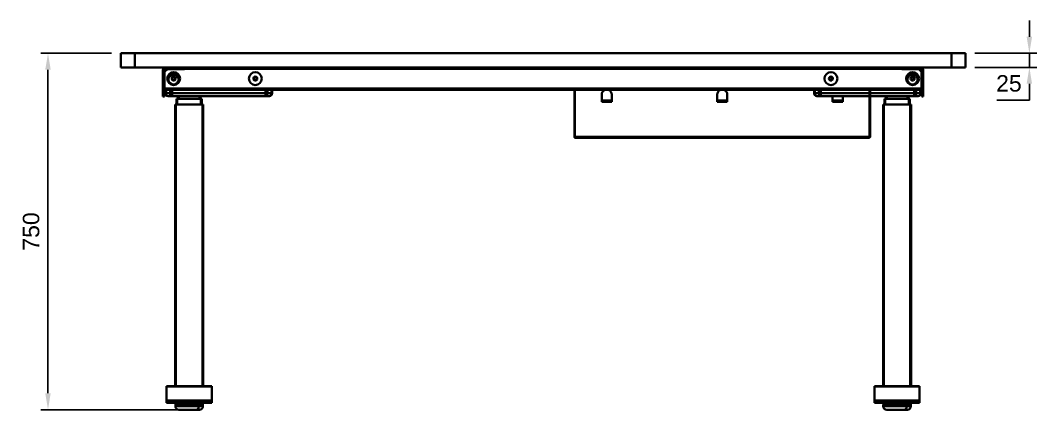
# Model space of a CAD drawing. Header units: millimetres. Extents: x -178 to 3694, y -325 to 1836.
# Drawn here: x -178 to 1626, y 1144 to 1836 of the extents above; entities that cross this region are included whole.
import ezdxf

# ---------------------------------------------------------------- set-up
doc = ezdxf.new("R2010")
doc.units = ezdxf.units.MM
doc.styles.get("Standard").update_dxf_attribs({"font": 'arial.ttf'})
doc.dimstyles.new('CGJ', dxfattribs={"dimscale": 13, "dimtxt": 2.25, "dimasz": 2.25, "dimexe": 1, "dimexo": 1.25, "dimgap": 1.15, "dimtad": 1, "dimtoh": 1, "dimdec": 1, "dimdsep": 46, "dimtxsty": 'Standard', "dimcen": 0, "dimclrd": 2, "dimclre": 2, "dimclrt": 2, "dimadec": 0, "dimazin": 0, "dimtfac": 1, "dimtdec": 1, "dimtmove": 0, "dimatfit": 0, "dimfxl": 1, "dimtolj": 1, "dimtzin": 0, "dimlwe": -1, "dimarcsym": 2})

# ---------------------------------------------------------------- blocks, each defined once
blk = doc.blocks.new('*D53')
at = {"color": 2, "lineweight": -2, "transparency": 16777216}
for p, q in [((1613.4, 1806.7), (1613.4, 1835.9)), ((1613.4, 1777.4), (1613.4, 1752.4)), ((1613.4, 1723.2), (1613.4, 1693.9)), ((1613.4, 1693.9), (1555.8, 1693.9))]:
    blk.add_line(p, q, dxfattribs=at)
at = {"color": 2, "transparency": 16777216}
for p, q in [((1516.3, 1777.4), (1626.4, 1777.4)), ((1516.3, 1752.4), (1626.4, 1752.4))]:
    blk.add_line(p, q, dxfattribs=at)
for points in [[(1608.5, 1806.7), (1618.2, 1806.7), (1613.4, 1777.4)], [(1608.5, 1723.2), (1618.2, 1723.2), (1613.4, 1752.4)]]:
    blk.add_solid(points, dxfattribs=at)
at = {"layer": 'Defpoints', "color": 0, "transparency": 16777216}
for p in [(1500, 1777.4), (1500, 1752.4), (1613.4, 1752.4)]:
    blk.add_point(p, dxfattribs=at)
at = {"color": 2, "transparency": 16777216, "insert": (1577.1, 1723.8), "char_height": 29.25, "attachment_point": 5}
blk.add_mtext('\\A1;25', dxfattribs=at)
blk = doc.blocks.new('*D54')
at = {"color": 2, "transparency": 16777216}
for p, q in [((-16.2, 1777.4), (-142.1, 1777.4)), ((103.5, 1144.4), (-142.1, 1144.4))]:
    blk.add_line(p, q, dxfattribs=at)
at = {"color": 2, "lineweight": -2, "transparency": 16777216}
blk.add_line((-129.1, 1173.7), (-129.1, 1748.2), dxfattribs=at)
at = {"color": 2, "transparency": 16777216}
for points in [[(-134, 1748.2), (-124.3, 1748.2), (-129.1, 1777.4)], [(-134, 1173.7), (-124.3, 1173.7), (-129.1, 1144.4)]]:
    blk.add_solid(points, dxfattribs=at)
at = {"layer": 'Defpoints', "color": 0, "transparency": 16777216}
for p in [(-129.1, 1777.4), (0, 1777.4), (119.7, 1144.4)]:
    blk.add_point(p, dxfattribs=at)
at = {"color": 2, "transparency": 16777216, "insert": (-159, 1460.9), "char_height": 29.25, "attachment_point": 5, "rotation": 90}
blk.add_mtext('\\A1;750', dxfattribs=at)

msp = doc.modelspace()

# ---------------------------------------------------------------- linework, layer by layer
at = {"color": 7, "linetype": 'Continuous', "lineweight": 35}
for p, q in [((0.02, 1777.45), (0.02, 1752.45)), ((0.02, 1777.45), (25.02, 1777.45)), ((25.02, 1777.45), (25.02, 1752.45)), ((25.02, 1777.45), (1475.02, 1777.45)), ((1475.02, 1777.45), (1475.02, 1752.45)), ((1475.02, 1777.45), (1500.02, 1777.45)), ((1500.02, 1777.45), (1500.02, 1752.45)), ((0.02, 1752.45), (25.02, 1752.45)), ((25.02, 1752.45), (1475.02, 1752.45)), ((80.02, 1752.45), (80.02, 1749.95)), ((103.02, 1749.95), (103.02, 1752.45)), ((113.02, 1752.45), (113.02, 1749.95)), ((1387.02, 1749.95), (1387.02, 1752.45)), ((1397.02, 1752.45), (1397.02, 1749.95)), ((1420.02, 1749.95), (1420.02, 1752.45)), ((1475.02, 1752.45), (1500.02, 1752.45)), ((77.52, 1747.45), (75.02, 1747.45)), ((75.02, 1731.36), (75.02, 1747.45)), ((77.52, 1731.36), (77.52, 1747.45)), ((80.52, 1746.95), (77.52, 1746.95)), ((78.02, 1742.95), (77.52, 1742.95)), ((83.02, 1749.45), (78.02, 1744.45)), ((78.02, 1714.95), (78.02, 1744.45)), ((79.02, 1746.95), (79.02, 1749.45)), ((79.02, 1749.45), (80.48, 1749.45)), ((80.02, 1749.95), (103.02, 1749.95)), ((80.48, 1749.45), (83.02, 1749.45)), ((80.48, 1749.45), (80.48, 1746.95)), ((83.02, 1749.45), (113.02, 1749.45)), ((98.71, 1742.95), (89.32, 1742.95)), ((91.09, 1734.36), (91.09, 1730.53)), ((113.02, 1749.95), (103.02, 1749.95)), ((113.02, 1749.45), (113.02, 1749.95)), ((113.02, 1749.95), (1387.02, 1749.95)), ((1397.02, 1749.95), (1387.02, 1749.95)), ((1387.02, 1749.95), (1387.02, 1749.45)), ((1387.02, 1749.45), (1417.02, 1749.45)), ((1420.02, 1749.95), (1397.02, 1749.95)), ((1401.32, 1742.95), (1410.71, 1742.95)), ((1408.94, 1730.53), (1408.94, 1734.36)), ((1422.02, 1744.45), (1417.02, 1749.45)), ((1417.02, 1749.45), (1419.55, 1749.45)), ((1419.52, 1746.95), (1422.52, 1746.95)), ((1419.55, 1749.45), (1421.02, 1749.45)), ((1419.55, 1746.95), (1419.55, 1749.45)), ((1421.02, 1749.45), (1421.02, 1746.95)), ((1422.02, 1714.95), (1422.02, 1744.45)), ((1422.02, 1742.95), (1422.52, 1742.95)), ((1425.02, 1747.45), (1422.52, 1747.45)), ((1422.52, 1731.36), (1422.52, 1747.45)), ((1425.02, 1731.36), (1425.02, 1747.45)), ((75.02, 1731.36), (77.52, 1731.36)), ((75.02, 1721.42), (75.02, 1731.36)), ((77.52, 1721.42), (75.02, 1721.42)), ((75.02, 1700.51), (75.02, 1721.42)), ((77.52, 1731.36), (77.52, 1721.42)), ((77.52, 1721.42), (77.52, 1700.51)), ((78.02, 1718.95), (77.52, 1718.95)), ((78.02, 1714.95), (77.52, 1714.95)), ((78.02, 1714.95), (1422.02, 1714.95)), ((78.02, 1712.45), (78.02, 1714.95)), ((1422.02, 1718.95), (1422.52, 1718.95)), ((1422.02, 1714.95), (1422.52, 1714.95)), ((1422.02, 1712.45), (1422.02, 1714.95)), ((1422.52, 1731.36), (1425.02, 1731.36)), ((1422.52, 1721.42), (1422.52, 1731.36)), ((1425.02, 1721.42), (1422.52, 1721.42)), ((1422.52, 1700.51), (1422.52, 1721.42)), ((1425.02, 1731.36), (1425.02, 1721.42)), ((1425.02, 1721.42), (1425.02, 1700.51)), ((75.02, 1700.51), (77.52, 1700.51)), ((75.02, 1700.45), (75.02, 1700.51)), ((77.52, 1700.45), (75.02, 1700.45)), ((77.52, 1700.51), (77.52, 1700.45)), ((78.02, 1712.45), (1422.02, 1712.45)), ((79.02, 1706.45), (79.02, 1712.45)), ((80.48, 1706.45), (79.02, 1706.45)), ((80.48, 1712.45), (80.48, 1706.45)), ((80.48, 1706.45), (87.55, 1706.45)), ((91.09, 1701.45), (84.02, 1701.45)), ((87.55, 1706.45), (87.55, 1712.45)), ((91.09, 1706.45), (87.55, 1706.45)), ((91.09, 1712.45), (91.09, 1706.45)), ((91.09, 1706.45), (256.94, 1706.45)), ((91.09, 1701.45), (91.09, 1706.45)), ((256.94, 1701.45), (91.09, 1701.45)), ((99.02, 1686.45), (99.02, 1696.45)), ((99.02, 1696.45), (100.52, 1696.45)), ((100.52, 1696.45), (100.52, 1686.45)), ((100.52, 1696.45), (142.52, 1696.45)), ((101.52, 1696.45), (101.52, 1701.45)), ((103.02, 1701.45), (103.02, 1696.45)), ((140.02, 1696.45), (140.02, 1701.45)), ((141.52, 1701.45), (141.52, 1696.45)), ((142.52, 1686.45), (142.52, 1696.45)), ((142.52, 1696.45), (144.02, 1696.45)), ((144.02, 1696.45), (144.02, 1686.45)), ((256.94, 1706.45), (256.94, 1712.45)), ((256.94, 1701.45), (256.94, 1706.45)), ((260.48, 1706.45), (256.94, 1706.45)), ((264.02, 1701.45), (256.94, 1701.45)), ((260.48, 1712.45), (260.48, 1706.45)), ((260.48, 1706.45), (267.55, 1706.45)), ((267.55, 1706.45), (267.55, 1712.45)), ((269.02, 1706.45), (267.55, 1706.45)), ((269.02, 1712.45), (269.02, 1706.45)), ((805.52, 1629.05), (805.52, 1712.45)), ((806.32, 1629.05), (806.32, 1712.45)), ((806.52, 1629.05), (806.52, 1712.45)), ((854.02, 1690.95), (854.02, 1703.95)), ((872.02, 1703.95), (872.02, 1690.95)), ((1059.02, 1690.95), (1059.02, 1703.95)), ((1077.02, 1703.95), (1077.02, 1690.95)), ((1231.02, 1706.45), (1231.02, 1712.45)), ((1232.48, 1706.45), (1231.02, 1706.45)), ((1232.48, 1712.45), (1232.48, 1706.45)), ((1232.48, 1706.45), (1239.55, 1706.45)), ((1243.09, 1701.45), (1236.02, 1701.45)), ((1239.55, 1706.45), (1239.55, 1712.45)), ((1243.09, 1706.45), (1239.55, 1706.45)), ((1243.09, 1712.45), (1243.09, 1706.45)), ((1243.09, 1706.45), (1408.94, 1706.45)), ((1243.09, 1706.45), (1243.09, 1701.45)), ((1408.94, 1701.45), (1243.09, 1701.45)), ((1264.02, 1690.95), (1264.02, 1701.45)), ((1282.02, 1701.45), (1282.02, 1690.95)), ((1329.52, 1629.05), (1329.52, 1712.45)), ((1329.72, 1629.05), (1329.72, 1712.45)), ((1330.52, 1629.05), (1330.52, 1712.45)), ((1356.02, 1686.45), (1356.02, 1696.45)), ((1356.02, 1696.45), (1357.52, 1696.45)), ((1357.52, 1696.45), (1357.52, 1686.45)), ((1357.52, 1696.45), (1399.52, 1696.45)), ((1358.52, 1696.45), (1358.52, 1701.45)), ((1360.02, 1701.45), (1360.02, 1696.45)), ((1397.02, 1696.45), (1397.02, 1701.45)), ((1398.52, 1701.45), (1398.52, 1696.45)), ((1399.52, 1686.45), (1399.52, 1696.45)), ((1399.52, 1696.45), (1401.02, 1696.45)), ((1401.02, 1696.45), (1401.02, 1686.45)), ((1408.94, 1706.45), (1408.94, 1712.45)), ((1408.94, 1706.45), (1408.94, 1701.45)), ((1412.48, 1706.45), (1408.94, 1706.45)), ((1416.02, 1701.45), (1408.94, 1701.45)), ((1412.48, 1712.45), (1412.48, 1706.45)), ((1412.48, 1706.45), (1419.55, 1706.45)), ((1419.55, 1706.45), (1419.55, 1712.45)), ((1421.02, 1706.45), (1419.55, 1706.45)), ((1421.02, 1712.45), (1421.02, 1706.45)), ((1422.52, 1700.51), (1425.02, 1700.51)), ((1422.52, 1700.45), (1422.52, 1700.51)), ((1425.02, 1700.45), (1422.52, 1700.45)), ((1425.02, 1700.51), (1425.02, 1700.45)), ((96.52, 1186.45), (96.52, 1686.45)), ((96.52, 1686.45), (98.02, 1686.45)), ((98.02, 1686.45), (98.02, 1186.45)), ((98.02, 1686.45), (145.02, 1686.45)), ((145.02, 1186.45), (145.02, 1686.45)), ((145.02, 1686.45), (146.52, 1686.45)), ((146.52, 1686.45), (146.52, 1186.45)), ((872.02, 1693.55), (854.02, 1693.55)), ((854.52, 1692.55), (854.02, 1692.55)), ((854.52, 1690.95), (854.02, 1690.95)), ((854.52, 1692.55), (857.02, 1692.55)), ((854.52, 1690.95), (854.52, 1692.55)), ((854.52, 1690.95), (857.02, 1690.95)), ((857.02, 1692.55), (857.02, 1690.95)), ((857.02, 1692.55), (859.02, 1692.55)), ((859.02, 1691.75), (857.02, 1691.75)), ((859.02, 1690.95), (857.02, 1690.95)), ((859.02, 1692.55), (862.02, 1692.55)), ((859.02, 1690.95), (859.02, 1692.55)), ((859.02, 1690.95), (862.02, 1690.95)), ((862.02, 1692.55), (862.02, 1690.95)), ((862.02, 1692.55), (864.02, 1692.55)), ((864.02, 1691.75), (862.02, 1691.75)), ((864.02, 1690.95), (862.02, 1690.95)), ((864.02, 1692.55), (867.02, 1692.55)), ((864.02, 1690.95), (864.02, 1692.55)), ((864.02, 1690.95), (867.02, 1690.95)), ((867.02, 1692.55), (867.02, 1690.95)), ((867.02, 1692.55), (869.02, 1692.55)), ((869.02, 1691.75), (867.02, 1691.75)), ((869.02, 1690.95), (867.02, 1690.95)), ((869.02, 1692.55), (871.52, 1692.55)), ((869.02, 1690.95), (869.02, 1692.55)), ((869.02, 1690.95), (871.52, 1690.95)), ((872.02, 1692.55), (871.52, 1692.55)), ((871.52, 1692.55), (871.52, 1690.95)), ((872.02, 1690.95), (871.52, 1690.95)), ((1077.02, 1693.55), (1059.02, 1693.55)), ((1059.52, 1692.55), (1059.02, 1692.55)), ((1059.52, 1690.95), (1059.02, 1690.95)), ((1059.52, 1692.55), (1062.02, 1692.55)), ((1059.52, 1690.95), (1059.52, 1692.55)), ((1059.52, 1690.95), (1062.02, 1690.95)), ((1062.02, 1692.55), (1062.02, 1690.95)), ((1062.02, 1692.55), (1064.02, 1692.55)), ((1064.02, 1691.75), (1062.02, 1691.75)), ((1064.02, 1690.95), (1062.02, 1690.95)), ((1064.02, 1692.55), (1067.02, 1692.55)), ((1064.02, 1690.95), (1064.02, 1692.55)), ((1064.02, 1690.95), (1067.02, 1690.95)), ((1067.02, 1692.55), (1067.02, 1690.95)), ((1067.02, 1692.55), (1069.02, 1692.55)), ((1069.02, 1691.75), (1067.02, 1691.75)), ((1069.02, 1690.95), (1067.02, 1690.95)), ((1069.02, 1692.55), (1072.02, 1692.55)), ((1069.02, 1690.95), (1069.02, 1692.55)), ((1069.02, 1690.95), (1072.02, 1690.95)), ((1072.02, 1692.55), (1072.02, 1690.95)), ((1072.02, 1692.55), (1074.02, 1692.55)), ((1074.02, 1691.75), (1072.02, 1691.75)), ((1074.02, 1690.95), (1072.02, 1690.95)), ((1074.02, 1692.55), (1076.52, 1692.55)), ((1074.02, 1690.95), (1074.02, 1692.55)), ((1074.02, 1690.95), (1076.52, 1690.95)), ((1077.02, 1692.55), (1076.52, 1692.55)), ((1076.52, 1692.55), (1076.52, 1690.95)), ((1077.02, 1690.95), (1076.52, 1690.95)), ((1282.02, 1693.55), (1264.02, 1693.55)), ((1264.52, 1692.55), (1264.02, 1692.55)), ((1264.52, 1690.95), (1264.02, 1690.95)), ((1264.52, 1692.55), (1267.02, 1692.55)), ((1264.52, 1690.95), (1264.52, 1692.55)), ((1264.52, 1690.95), (1267.02, 1690.95)), ((1267.02, 1692.55), (1267.02, 1690.95)), ((1267.02, 1692.55), (1269.02, 1692.55)), ((1269.02, 1691.75), (1267.02, 1691.75)), ((1269.02, 1690.95), (1267.02, 1690.95)), ((1269.02, 1692.55), (1272.02, 1692.55)), ((1269.02, 1690.95), (1269.02, 1692.55)), ((1269.02, 1690.95), (1272.02, 1690.95)), ((1272.02, 1692.55), (1272.02, 1690.95)), ((1272.02, 1692.55), (1274.02, 1692.55)), ((1274.02, 1691.75), (1272.02, 1691.75)), ((1274.02, 1690.95), (1272.02, 1690.95)), ((1274.02, 1692.55), (1277.02, 1692.55)), ((1274.02, 1690.95), (1274.02, 1692.55)), ((1274.02, 1690.95), (1277.02, 1690.95)), ((1277.02, 1692.55), (1277.02, 1690.95)), ((1277.02, 1692.55), (1279.02, 1692.55)), ((1279.02, 1691.75), (1277.02, 1691.75)), ((1279.02, 1690.95), (1277.02, 1690.95)), ((1279.02, 1692.55), (1281.52, 1692.55)), ((1279.02, 1690.95), (1279.02, 1692.55)), ((1279.02, 1690.95), (1281.52, 1690.95)), ((1282.02, 1692.55), (1281.52, 1692.55)), ((1281.52, 1692.55), (1281.52, 1690.95)), ((1282.02, 1690.95), (1281.52, 1690.95)), ((1353.52, 1186.45), (1353.52, 1686.45)), ((1353.52, 1686.45), (1355.02, 1686.45)), ((1355.02, 1686.45), (1355.02, 1186.45)), ((1355.02, 1686.45), (1402.02, 1686.45)), ((1402.02, 1186.45), (1402.02, 1686.45)), ((1402.02, 1686.45), (1403.52, 1686.45)), ((1403.52, 1686.45), (1403.52, 1186.45)), ((805.52, 1629.05), (806.32, 1629.05)), ((806.52, 1629.05), (807.12, 1629.05)), ((807.12, 1629.05), (1328.92, 1629.05)), ((807.12, 1627.45), (807.12, 1629.05)), ((807.12, 1627.45), (1328.92, 1627.45)), ((1328.92, 1629.05), (1329.52, 1629.05)), ((1328.92, 1629.05), (1328.92, 1627.45)), ((1330.52, 1629.05), (1329.72, 1629.05)), ((161.52, 1186.45), (81.52, 1186.45)), ((81.52, 1185.58), (81.52, 1186.45)), ((161.52, 1185.58), (81.52, 1185.58)), ((81.52, 1160.98), (81.52, 1185.58)), ((161.52, 1185.58), (161.52, 1186.45)), ((161.52, 1160.98), (161.52, 1185.58)), ((1338.52, 1186.45), (1418.52, 1186.45)), ((1338.52, 1186.45), (1338.52, 1185.58)), ((1338.52, 1185.58), (1338.52, 1160.98)), ((1338.52, 1185.58), (1418.52, 1185.58)), ((1418.52, 1186.45), (1418.52, 1185.58)), ((1418.52, 1185.58), (1418.52, 1160.98)), ((161.52, 1160.98), (81.52, 1160.98)), ((81.52, 1156.52), (81.52, 1160.98)), ((161.52, 1156.52), (81.52, 1156.52)), ((103.43, 1156.45), (100.02, 1156.45)), ((103.43, 1156.52), (103.43, 1156.45)), ((139.6, 1156.45), (103.43, 1156.45)), ((140.68, 1156.52), (139.6, 1156.45)), ((139.6, 1156.52), (139.6, 1156.45)), ((143.02, 1156.45), (139.6, 1156.45)), ((161.52, 1156.52), (161.52, 1160.98)), ((1338.52, 1160.98), (1418.52, 1160.98)), ((1338.52, 1160.98), (1338.52, 1156.52)), ((1338.52, 1156.52), (1418.52, 1156.52)), ((1360.43, 1156.45), (1357.02, 1156.45)), ((1359.35, 1156.52), (1360.43, 1156.45)), ((1360.43, 1156.52), (1360.43, 1156.45)), ((1360.43, 1156.45), (1396.6, 1156.45)), ((1396.6, 1156.52), (1396.6, 1156.45)), ((1400.02, 1156.45), (1396.6, 1156.45)), ((1418.52, 1160.98), (1418.52, 1156.52)), ((97.02, 1153.45), (97.02, 1150.45)), ((138.74, 1153.45), (97.02, 1153.45)), ((97.02, 1150.45), (138.74, 1150.45)), ((103.02, 1144.45), (134.52, 1144.45)), ((134.58, 1144.45), (134.52, 1144.45)), ((134.58, 1144.45), (140.02, 1144.45)), ((138.74, 1150.45), (138.74, 1153.45)), ((146.02, 1153.45), (138.74, 1153.45)), ((138.74, 1150.45), (146.02, 1150.45)), ((146.02, 1150.45), (146.02, 1153.45)), ((1354.02, 1153.45), (1354.02, 1150.45)), ((1395.74, 1153.45), (1354.02, 1153.45)), ((1354.02, 1150.45), (1395.74, 1150.45)), ((1360.02, 1144.45), (1391.52, 1144.45)), ((1391.52, 1144.45), (1391.58, 1144.45)), ((1391.58, 1144.45), (1397.02, 1144.45)), ((1395.74, 1150.45), (1395.74, 1153.45)), ((1403.02, 1153.45), (1395.74, 1153.45)), ((1395.74, 1150.45), (1403.02, 1150.45)), ((1403.02, 1150.45), (1403.02, 1153.45))]:
    msp.add_line(p, q, dxfattribs=at)
at = {"color": 7, "linetype": 'Continuous', "lineweight": 35, "flags": 128}
for points in [[(84.02, 1701.45), (83.51, 1701.5), (83.02, 1701.65), (82.55, 1701.9), (82.1, 1702.24), (81.7, 1702.67), (81.34, 1703.17), (81.04, 1703.75), (80.8, 1704.37), (80.62, 1705.04), (80.52, 1705.74), (80.48, 1706.45)], [(91.09, 1701.45), (90.58, 1701.5), (90.09, 1701.65), (89.62, 1701.9), (89.17, 1702.24), (88.77, 1702.67), (88.41, 1703.17), (88.11, 1703.75), (87.87, 1704.37), (87.69, 1705.04), (87.59, 1705.74), (87.55, 1706.45)], [(256.94, 1701.45), (257.45, 1701.5), (257.94, 1701.65), (258.41, 1701.9), (258.86, 1702.24), (259.26, 1702.67), (259.62, 1703.17), (259.92, 1703.75), (260.16, 1704.37), (260.34, 1705.04), (260.44, 1705.74), (260.48, 1706.45)], [(267.55, 1706.45), (267.51, 1705.74), (267.41, 1705.04), (267.23, 1704.37), (266.99, 1703.75), (266.69, 1703.17), (266.33, 1702.67), (265.93, 1702.24), (265.48, 1701.9), (265.01, 1701.65), (264.52, 1701.5), (264.02, 1701.45)], [(1232.48, 1706.45), (1232.52, 1705.74), (1232.62, 1705.04), (1232.8, 1704.37), (1233.04, 1703.75), (1233.34, 1703.17), (1233.7, 1702.67), (1234.1, 1702.24), (1234.55, 1701.9), (1235.02, 1701.65), (1235.51, 1701.5), (1236.02, 1701.45)], [(1239.55, 1706.45), (1239.59, 1705.74), (1239.69, 1705.04), (1239.87, 1704.37), (1240.11, 1703.75), (1240.41, 1703.17), (1240.77, 1702.67), (1241.17, 1702.24), (1241.62, 1701.9), (1242.09, 1701.65), (1242.58, 1701.5), (1243.09, 1701.45)], [(1412.48, 1706.45), (1412.44, 1705.74), (1412.34, 1705.04), (1412.16, 1704.37), (1411.92, 1703.75), (1411.62, 1703.17), (1411.26, 1702.67), (1410.86, 1702.24), (1410.41, 1701.9), (1409.94, 1701.65), (1409.45, 1701.5), (1408.94, 1701.45)], [(1416.02, 1701.45), (1416.52, 1701.5), (1417.01, 1701.65), (1417.48, 1701.9), (1417.93, 1702.24), (1418.33, 1702.67), (1418.69, 1703.17), (1418.99, 1703.75), (1419.23, 1704.37), (1419.41, 1705.04), (1419.51, 1705.74), (1419.55, 1706.45)], [(134.52, 1144.45), (135.07, 1144.5), (135.61, 1144.65), (136.13, 1144.91), (136.63, 1145.25), (137.09, 1145.69), (137.5, 1146.21), (137.86, 1146.8), (138.17, 1147.45), (138.41, 1148.15), (138.59, 1148.9), (138.7, 1149.67), (138.74, 1150.45)], [(1391.52, 1144.45), (1392.07, 1144.5), (1392.61, 1144.65), (1393.13, 1144.91), (1393.63, 1145.25), (1394.09, 1145.69), (1394.5, 1146.21), (1394.86, 1146.8), (1395.17, 1147.45), (1395.41, 1148.15), (1395.59, 1148.9), (1395.7, 1149.67), (1395.74, 1150.45)]]:
    msp.add_lwpolyline(points, dxfattribs=at)
at = {"color": 7, "linetype": 'Continuous', "lineweight": 35}
for centre, radius in [((94.02, 1732.45), 11.5), ((94.02, 1730.95), 9), ((94.02, 1732.45), 3.5), ((94.02, 1732.45), 2.4), ((239.02, 1732.45), 11.5), ((239.02, 1732.45), 3.5), ((239.02, 1732.45), 2.4), ((1261.02, 1732.45), 11.5), ((1261.02, 1732.45), 3.5), ((1261.02, 1732.45), 2.4), ((1406.02, 1732.45), 11.5), ((1406.02, 1730.95), 9), ((1406.02, 1732.45), 3.5), ((1406.02, 1732.45), 2.4)]:
    msp.add_circle(centre, radius, dxfattribs=at)
for centre, radius, start, end in [((80.02, 1747.45), 5, 90, 180), ((1420.02, 1747.45), 5, 0, 90), ((80.02, 1747.45), 2.5, 90, 180), ((1420.02, 1747.45), 2.5, 0, 90), ((84.02, 1706.45), 5, 180, 270), ((264.02, 1706.45), 5, 270, 0), ((863.02, 1703.95), 9, 109.18814, 180), ((863.02, 1703.95), 9, 0, 70.81186), ((1068.02, 1703.95), 9, 109.18814, 180), ((1068.02, 1703.95), 9, 0, 70.81186), ((1236.02, 1706.45), 5, 180, 270), ((1416.02, 1706.45), 5, 270, 0), ((100.02, 1153.45), 3, 90.00434, 180), ((136.09, 1153.83), 2.68, 351.84747, 78.35366), ((143.02, 1153.45), 3, 0, 89.99566), ((1357.02, 1153.45), 3, 90.00434, 180), ((1393.09, 1153.83), 2.68, 351.84747, 78.35366), ((1400.02, 1153.45), 3, 0, 89.99566), ((103.02, 1150.45), 6, 180, 269.99857), ((140.02, 1150.45), 6, 270.00144, 0), ((1360.02, 1150.45), 6, 180, 269.99856), ((1397.02, 1150.45), 6, 270.00143, 0)]:
    msp.add_arc(centre, radius, start, end, dxfattribs=at)
for points, knots in [([(807.12, 1627.45), (806.93, 1627.47), (806.56, 1627.5), (806.07, 1627.8), (805.71, 1628.22), (805.54, 1628.67), (805.52, 1628.95), (805.52, 1629.05)], [0, 0, 0, 0, 0.2207426, 0.4415058, 0.662269, 0.883032, 1, 1, 1, 1]), ([(1330.52, 1629.05), (1330.5, 1628.86), (1330.46, 1628.49), (1330.17, 1628), (1329.74, 1627.64), (1329.29, 1627.47), (1329.01, 1627.45), (1328.92, 1627.45)], [0, 0, 0, 0, 0.22074264, 0.44150576, 0.66226896, 0.88303198, 1, 1, 1, 1]), ([(103.43, 1156.45), (103.07, 1156.45), (102.7, 1156.45), (102.35, 1156.52), (102.34, 1156.52)], [0, 0, 0, 0, 0.989803, 1, 1, 1, 1]), ([(1396.6, 1156.45), (1396.97, 1156.45), (1397.33, 1156.45), (1397.68, 1156.52), (1397.69, 1156.52)], [0, 0, 0, 0, 0.9909913, 1, 1, 1, 1])]:
    msp.add_open_spline(points, degree=3, knots=knots, dxfattribs=at)
for points in [[(807.12, 1628.25), (807.01, 1628.26), (806.8, 1628.28), (806.54, 1628.47), (806.35, 1628.73), (806.33, 1628.94), (806.32, 1629.05)], [(1329.72, 1629.05), (1329.7, 1628.94), (1329.68, 1628.73), (1329.49, 1628.47), (1329.23, 1628.28), (1329.02, 1628.26), (1328.92, 1628.25)]]:
    msp.add_open_spline(points, degree=3, dxfattribs=at)

# ---------------------------------------------------------------- dimensions: what is measured, and where the dimension line sits
dim = msp.add_linear_dim(base=(1613.35, 1752.45), p1=(1500.02, 1777.45), p2=(1500.02, 1752.45), angle=90, dimstyle='CGJ')
dim.commit()
dim.dimension.update_dxf_attribs({"geometry": '*D53', "text_midpoint": (1577.09, 1723.83)})
dim = msp.add_linear_dim(base=(-129.15, 1777.45), p1=(119.75, 1144.45), p2=(0.02, 1777.45), angle=90, text='750', dimstyle='CGJ')
dim.commit()
dim.dimension.update_dxf_attribs({"geometry": '*D54', "text_midpoint": (-159.03, 1460.95)})

doc.saveas('drawing.dxf')
